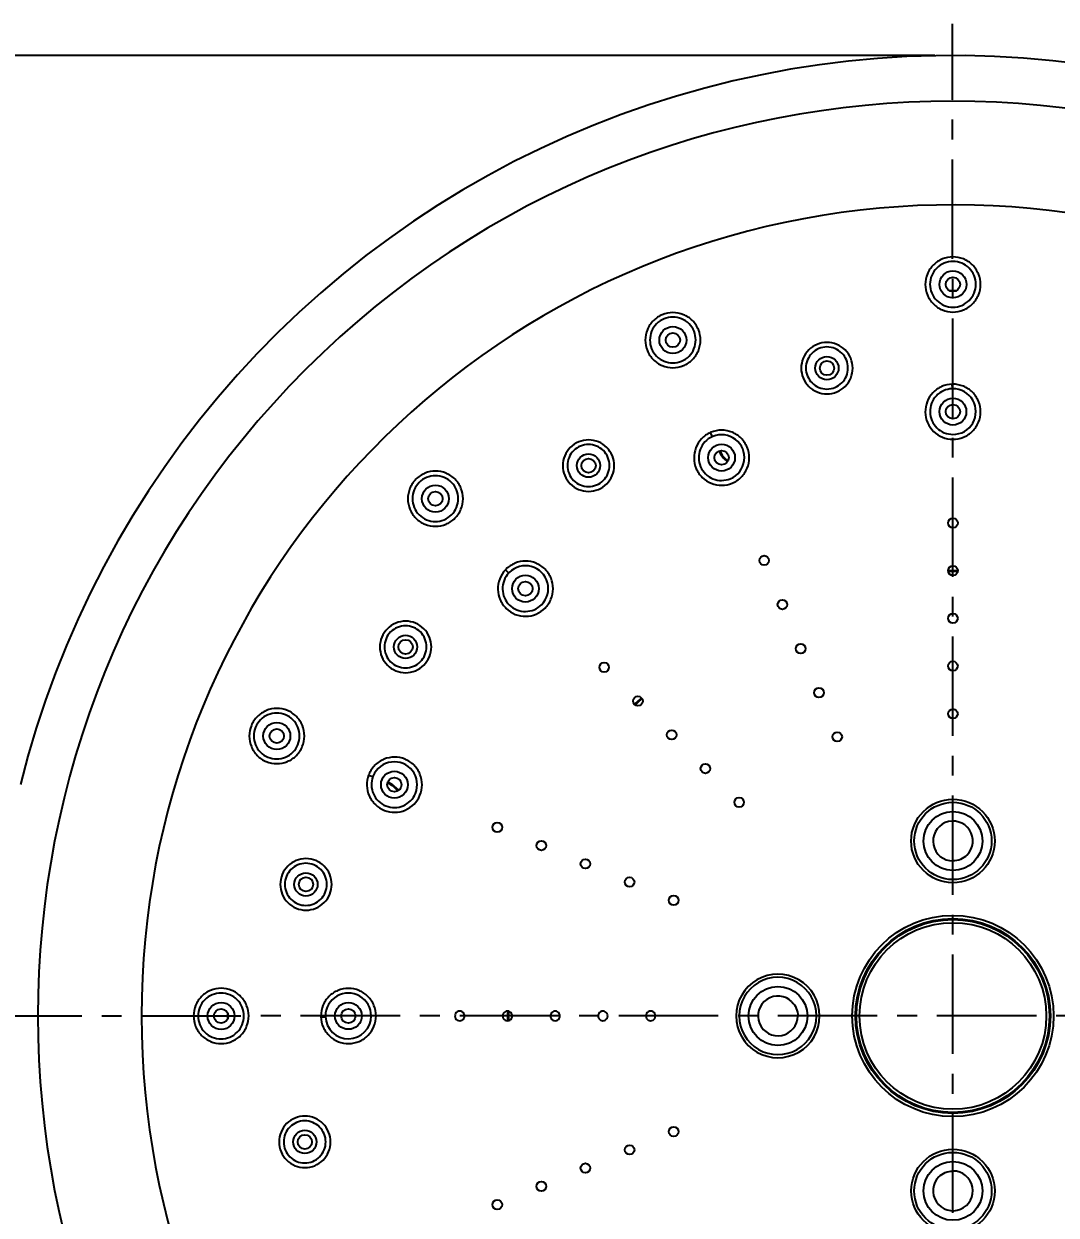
# Model space of a CAD drawing. Extents: x 2081 to 2501, y -23 to 274.
# Drawn here: x 2150.8 to 2215.7, y 57.8 to 132.7 of the extents above; entities that cross this region are included whole.
import ezdxf

# ---------------------------------------------------------------- set-up
doc = ezdxf.new("R2010")
doc.units = 0
doc.header["$LTSCALE"] = 10
doc.header["$MEASUREMENT"] = 0
doc.linetypes.add('CENTER', pattern=[2, 1.25, -0.25, 0.25, -0.25])
doc.layers.get('0').update_dxf_attribs({"color": 2, "linetype": 'CONTINUOUS'})
doc.layers.get('Defpoints').update_dxf_attribs({"linetype": 'CONTINUOUS'})
for name, color, linetype in [('AXES', 7, 'CONTINUOUS'), ('CENTER', 1, 'CENTER'), ('D', 2, 'CONTINUOUS'), ('LAYER_01', 7, 'CONTINUOUS')]:
    doc.layers.add(name, color=color, linetype=linetype)
doc.styles.add('GHS', font='ROMANS.shx', dxfattribs={"bigfont": 'GHS.shx'})
doc.dimstyles.new('STANDARD$0', dxfattribs={"dimscale": 0, "dimtxt": 3.5, "dimasz": 3, "dimexe": 2, "dimexo": 1, "dimgap": 1, "dimtad": 3, "dimtoh": 1, "dimdec": 4, "dimdsep": 46, "dimtxsty": 'GHS', "dimcen": 2.5, "dimclrd": 256, "dimclre": 256, "dimclrt": 256, "dimadec": 0, "dimazin": 0, "dimtfac": 0.6, "dimtdec": 4, "dimtix": 1, "dimtmove": 2, "dimatfit": 3, "dimfxl": 0, "dimtolj": 1, "dimarcsym": 0})

# ---------------------------------------------------------------- blocks, each defined once
blk = doc.blocks.new('HEAD BUTTOM')
at = {"color": 7, "linetype": 'Continuous'}
for p, q in [((1997.935, -200.793), (1997.527, -200.793)), ((1952.131, -246.189), (1952.131, -246.598))]:
    blk.add_line(p, q, dxfattribs=at)
blk.add_lwpolyline([(2005.832, -186.545), (2004.006, -186.326), (2002.175, -186.163), (2000.34, -186.056), (1998.504, -186.004), (1996.667, -186.009), (1994.831, -186.068), (1992.997, -186.184), (1991.168, -186.356), (1989.344, -186.584), (1987.527, -186.867), (1985.72, -187.206), (1983.922, -187.6), (1982.137, -188.048), (1980.365, -188.55), (1978.61, -189.106), (1976.871, -189.715), (1975.153, -190.378), (1973.456, -191.092), (1971.783, -191.857), (1970.134, -192.673), (1968.512, -193.538), (1966.918, -194.452), (1965.352, -195.413), (1963.815, -196.422), (1962.31, -197.477), (1960.836, -198.578), (1959.396, -199.724), (1957.992, -200.915), (1956.624, -202.148), (1955.294, -203.422), (1954.004, -204.736), (1952.754, -206.088), (1951.547, -207.477), (1950.383, -208.902), (1949.263, -210.361), (1948.188, -211.853), (1947.16, -213.377), (1946.179, -214.931), (1945.246, -216.513), (1944.362, -218.123), (1943.527, -219.759), (1942.742, -221.421), (1942.007, -223.107), (1941.323, -224.815), (1940.691, -226.545), (1940.112, -228.294), (1939.587, -230.06), (1939.116, -231.842)], dxfattribs=at)
for radius in [6.065, 5.866]:
    blk.add_circle((1997.731, -246.393), radius, dxfattribs=at)
for centre, radius, start, end in [((1984.432, -210.317), 1.5, 201.39032, 234.50255), ((1984.432, -210.317), 1.448, 201.57319, 234.33685), ((1961.654, -233.094), 1.448, 35.6675, 68.42746), ((1961.654, -233.094), 1.5, 35.49573, 68.61)]:
    blk.add_arc(centre, radius, start, end, dxfattribs=at)
at = {"layer": 'AXES', "color": 7, "linetype": 'Continuous'}
for centre, radius, start, end in [((1997.731, -220.893), 2.5, 83.07443, 96.91985), ((1997.731, -220.893), 2.448, 83.13543, 96.86617), ((1979.7, -228.362), 2.5, 128.07442, 141.91985), ((1979.7, -228.362), 2.448, 128.13543, 141.86616), ((1972.231, -246.393), 2.5, 173.0772, 186.92266), ((1972.231, -246.393), 2.448, 173.13463, 186.86509)]:
    blk.add_arc(centre, radius, start, end, dxfattribs=at)
at = {"layer": 'CENTER', "ltscale": 0.5}
for p, q in [((1997.739, -308.781), (1997.712, -184.006)), ((2192.979, -246.368), (1935.336, -246.398))]:
    blk.add_line(p, q, dxfattribs=at)
at = {"layer": 'LAYER_01', "color": 7, "linetype": 'Continuous'}
for p, q in [((1997.673, -206.667), (1997.683, -206.954)), ((1982.474, -209.713), (1982.594, -209.974)), ((1969.599, -218.344), (1969.809, -218.54)), ((1961.006, -231.245), (1961.275, -231.345)), ((1958.004, -246.451), (1958.292, -246.441))]:
    blk.add_line(p, q, dxfattribs=at)
for centre, radius in [((1997.731, -200.393), 0.848), ((1997.731, -200.393), 0.45), ((1980.128, -203.895), 0.848), ((1980.128, -203.895), 0.45), ((1989.813, -205.656), 0.731), ((1989.813, -205.656), 0.45), ((1997.731, -208.393), 0.841), ((1997.731, -208.393), 0.45), ((1983.189, -211.286), 0.841), ((1974.826, -211.787), 0.731), ((1983.189, -211.286), 0.45), ((1974.826, -211.787), 0.45), ((1965.204, -213.866), 0.848), ((1965.204, -213.866), 0.45), ((1997.732, -215.392), 0.302), ((1985.868, -217.751), 0.302), ((1970.861, -219.523), 0.841), ((1997.732, -218.392), 0.302), ((1970.861, -219.523), 0.45), ((1987.016, -220.523), 0.302), ((1997.731, -221.392), 0.301), ((1963.326, -223.187), 0.731), ((1963.326, -223.187), 0.45), ((1988.164, -223.295), 0.301), ((1975.81, -224.472), 0.302), ((1997.731, -224.392), 0.301), ((1989.312, -226.067), 0.301), ((1977.931, -226.593), 0.302), ((1997.731, -227.392), 0.301), ((1955.233, -228.79), 0.848), ((1955.233, -228.79), 0.45), ((1980.053, -228.715), 0.301), ((1990.46, -228.839), 0.301), ((1982.174, -230.836), 0.301), ((1962.624, -231.851), 0.841), ((1962.624, -231.851), 0.45), ((1984.295, -232.958), 0.301), ((1997.731, -235.391), 2.626), ((1997.731, -235.389), 2.429), ((1997.731, -235.393), 1.85), ((1969.09, -234.529), 0.302), ((1971.861, -235.677), 0.302), ((1974.633, -236.826), 0.301), ((1957.064, -238.12), 0.731), ((1957.064, -238.12), 0.45), ((1977.405, -237.974), 0.301), ((1980.176, -239.122), 0.301), ((1997.731, -246.393), 6.326), ((1997.731, -246.393), 6.125), ((1997.731, -246.393), 6.102), ((1986.731, -246.393), 1.85), ((1951.731, -246.393), 0.848), ((1959.731, -246.393), 0.841), ((1951.731, -246.393), 0.45), ((1959.731, -246.393), 0.45), ((1956.994, -254.312), 0.731), ((1956.994, -254.312), 0.45), ((1980.176, -253.665), 0.301), ((1977.405, -254.813), 0.301), ((1997.732, -257.396), 2.626), ((1997.731, -257.398), 2.429), ((1974.633, -255.961), 0.301), ((1997.731, -257.393), 1.85), ((1971.861, -257.109), 0.302), ((1969.089, -258.257), 0.302)]:
    blk.add_circle(centre, radius, dxfattribs=at)
for centre, radius, start, end in [((1997.731, -246.393), 57.518, 45.01704, 314.98296), ((1997.731, -246.393), 51, 13.11656, 346.88344), ((1997.731, -208.393), 1.44, 90, 91.83352), ((1997.733, -208.389), 1.436, 269.92979, 90.07021), ((1983.189, -211.286), 1.44, 112.5, 114.36996), ((1983.189, -211.281), 1.436, 292.42979, 112.57021), ((1970.861, -219.523), 1.44, 135, 136.86973), ((1970.859, -219.519), 1.436, 314.92979, 135.07021), ((1962.62, -231.848), 1.436, 337.42979, 157.57021), ((1962.624, -231.851), 1.44, 157.5, 159.37166), ((1997.732, -235.393), 1.25, 315, 269.97908), ((1986.728, -246.393), 2.626, 359.99411, 180.00589), ((1986.727, -246.393), 2.429, 359.99439, 180.00561), ((1959.727, -246.392), 1.436, 359.92979, 180.07021), ((1986.731, -246.393), 1.25, 45, 359.97908), ((1959.731, -246.393), 1.44, 180, 181.89433), ((1959.727, -246.395), 1.436, 181.82879, 0.07141), ((1966.73, -246.393), 0.302, 359.92457, 180.07542), ((1966.73, -246.394), 0.302, 179.92457, 0.07543), ((1969.73, -246.393), 0.302, 359.94719, 180.05281), ((1969.73, -246.394), 0.302, 179.94718, 0.05282), ((1972.73, -246.393), 0.301, 359.96716, 180.03284), ((1972.73, -246.394), 0.301, 179.96707, 0.03293), ((1975.73, -246.393), 0.301, 359.98416, 180.01584), ((1975.73, -246.393), 0.301, 179.98416, 0.01584), ((1978.73, -246.393), 0.301, 359.99844, 180.00156), ((1978.73, -246.393), 0.301, 179.99844, 0.00156), ((1986.728, -246.394), 2.626, 179.99431, 0.00569), ((1986.727, -246.394), 2.429, 179.99459, 0.00541), ((1997.731, -257.393), 1.25, 135, 89.97908)]:
    blk.add_arc(centre, radius, start, end, dxfattribs=at)
for points, knots in [([(1997.731, -198.662), (1997.505, -198.662), (1997.049, -198.752), (1996.471, -199.137), (1996.084, -199.715), (1995.948, -200.396), (1996.084, -201.077), (1996.471, -201.654), (1997.049, -202.039), (1997.505, -202.129), (1997.731, -202.129)], [0, 0, 0, 0, 0.125078, 0.250106, 0.375078, 0.500009, 0.624934, 0.749892, 0.87491, 1, 1, 1, 1]), ([(1997.731, -198.947), (1997.544, -198.947), (1997.165, -199.021), (1996.686, -199.341), (1996.365, -199.82), (1996.252, -200.385), (1996.365, -200.95), (1996.686, -201.429), (1997.165, -201.749), (1997.544, -201.824), (1997.731, -201.824)], [0, 0, 0, 0, 0.125053, 0.250071, 0.375052, 0.500007, 0.624955, 0.749924, 0.874933, 1, 1, 1, 1]), ([(1997.731, -202.129), (1997.957, -202.129), (1998.414, -202.039), (1998.991, -201.654), (1999.378, -201.077), (1999.514, -200.396), (1999.378, -199.715), (1998.991, -199.138), (1998.414, -198.752), (1997.957, -198.662), (1997.731, -198.662)], [0, 0, 0, 0, 0.125059, 0.250072, 0.375031, 0.499958, 0.624889, 0.74986, 0.874893, 1, 1, 1, 1]), ([(1997.731, -201.824), (1997.919, -201.824), (1998.297, -201.749), (1998.776, -201.429), (1999.097, -200.951), (1999.21, -200.385), (1999.097, -199.82), (1998.776, -199.341), (1998.297, -199.021), (1997.919, -198.947), (1997.731, -198.947)], [0, 0, 0, 0, 0.125036, 0.250039, 0.375009, 0.49996, 0.624915, 0.749895, 0.874918, 1, 1, 1, 1]), ([(1980.792, -205.499), (1981.001, -205.412), (1981.388, -205.154), (1981.774, -204.577), (1981.911, -203.896), (1981.776, -203.215), (1981.39, -202.638), (1980.811, -202.253), (1980.13, -202.118), (1979.674, -202.209), (1979.465, -202.295)], [0, 0, 0, 0, 0.12506, 0.250072, 0.375031, 0.499957, 0.624887, 0.749858, 0.874892, 1, 1, 1, 1]), ([(1979.465, -202.295), (1979.257, -202.382), (1978.869, -202.64), (1978.483, -203.217), (1978.346, -203.898), (1978.482, -204.579), (1978.868, -205.157), (1979.446, -205.542), (1980.127, -205.676), (1980.583, -205.585), (1980.792, -205.499)], [0, 0, 0, 0, 0.125078, 0.250106, 0.375078, 0.500008, 0.624932, 0.74989, 0.874909, 1, 1, 1, 1]), ([(1979.574, -202.558), (1979.401, -202.63), (1979.08, -202.844), (1978.76, -203.323), (1978.646, -203.888), (1978.758, -204.453), (1979.079, -204.932), (1979.559, -205.252), (1980.124, -205.364), (1980.502, -205.288), (1980.675, -205.216)], [0, 0, 0, 0, 0.125053, 0.25007, 0.375052, 0.500006, 0.624954, 0.749923, 0.874932, 1, 1, 1, 1]), ([(1980.675, -205.216), (1980.848, -205.145), (1981.169, -204.931), (1981.49, -204.452), (1981.603, -203.887), (1981.491, -203.322), (1981.171, -202.842), (1980.691, -202.523), (1980.126, -202.411), (1979.747, -202.487), (1979.574, -202.558)], [0, 0, 0, 0, 0.125037, 0.250039, 0.375009, 0.49996, 0.624914, 0.749894, 0.874917, 1, 1, 1, 1]), ([(1989.192, -204.164), (1988.998, -204.245), (1988.637, -204.486), (1988.278, -205.024), (1988.151, -205.659), (1988.277, -206.293), (1988.637, -206.831), (1989.176, -207.191), (1989.81, -207.318), (1990.235, -207.233), (1990.43, -207.153)], [0, 0, 0, 0, 0.12506, 0.250063, 0.375029, 0.499972, 0.624923, 0.749912, 0.874945, 1, 1, 1, 1]), ([(1989.304, -204.427), (1989.145, -204.493), (1988.85, -204.69), (1988.556, -205.13), (1988.453, -205.649), (1988.556, -206.168), (1988.85, -206.608), (1989.291, -206.902), (1989.809, -207.006), (1990.157, -206.937), (1990.316, -206.871)], [0, 0, 0, 0, 0.125045, 0.250048, 0.375028, 0.49999, 0.624955, 0.749945, 0.874965, 1, 1, 1, 1]), ([(1990.43, -207.153), (1990.625, -207.073), (1990.987, -206.833), (1991.348, -206.295), (1991.476, -205.659), (1991.349, -205.023), (1990.989, -204.484), (1990.449, -204.124), (1989.813, -203.998), (1989.387, -204.084), (1989.192, -204.164)], [0, 0, 0, 0, 0.125035, 0.250018, 0.374971, 0.499914, 0.624875, 0.749881, 0.874928, 1, 1, 1, 1]), ([(1990.316, -206.871), (1990.475, -206.805), (1990.771, -206.609), (1991.066, -206.169), (1991.17, -205.649), (1991.067, -205.129), (1990.772, -204.689), (1990.331, -204.395), (1989.811, -204.291), (1989.463, -204.361), (1989.304, -204.427)], [0, 0, 0, 0, 0.125022, 0.250006, 0.374973, 0.499936, 0.624911, 0.749917, 0.874949, 1, 1, 1, 1]), ([(1997.675, -206.666), (1997.451, -206.674), (1997.003, -206.777), (1996.443, -207.173), (1996.073, -207.752), (1995.951, -208.428), (1996.095, -209.099), (1996.483, -209.666), (1997.056, -210.044), (1997.508, -210.132), (1997.731, -210.132)], [0, 0, 0, 0, 0.125059, 0.250077, 0.375059, 0.500013, 0.62496, 0.749927, 0.874936, 1, 1, 1, 1]), ([(1997.731, -210.132), (1997.957, -210.132), (1998.413, -210.042), (1998.99, -209.657), (1999.377, -209.08), (1999.512, -208.399), (1999.377, -207.718), (1998.99, -207.141), (1998.413, -206.756), (1997.957, -206.666), (1997.731, -206.666)], [0, 0, 0, 0, 0.125034, 0.250035, 0.375004, 0.499954, 0.624908, 0.74989, 0.874915, 1, 1, 1, 1]), ([(1997.685, -206.954), (1997.5, -206.96), (1997.129, -207.045), (1996.664, -207.373), (1996.358, -207.853), (1996.257, -208.413), (1996.376, -208.969), (1996.697, -209.439), (1997.172, -209.752), (1997.546, -209.825), (1997.731, -209.825)], [0, 0, 0, 0, 0.125041, 0.250053, 0.375042, 0.500012, 0.624976, 0.74995, 0.874952, 1, 1, 1, 1]), ([(1982.475, -209.712), (1982.272, -209.805), (1981.897, -210.071), (1981.531, -210.652), (1981.412, -211.328), (1981.558, -211.999), (1981.948, -212.565), (1982.524, -212.939), (1983.197, -213.069), (1983.648, -212.978), (1983.855, -212.892)], [0, 0, 0, 0, 0.125058, 0.250076, 0.375057, 0.500012, 0.624959, 0.749927, 0.874935, 1, 1, 1, 1]), ([(1983.855, -212.892), (1984.063, -212.806), (1984.45, -212.548), (1984.836, -211.971), (1984.972, -211.291), (1984.837, -210.61), (1984.451, -210.032), (1983.873, -209.647), (1983.193, -209.512), (1982.737, -209.603), (1982.528, -209.69)], [0, 0, 0, 0, 0.125034, 0.250035, 0.375003, 0.499953, 0.624907, 0.749889, 0.874914, 1, 1, 1, 1]), ([(1975.969, -212.934), (1976.119, -212.785), (1976.361, -212.425), (1976.488, -211.79), (1976.363, -211.153), (1976.003, -210.614), (1975.464, -210.254), (1974.827, -210.129), (1974.192, -210.255), (1973.831, -210.498), (1973.682, -210.647)], [0, 0, 0, 0, 0.125035, 0.250018, 0.374971, 0.499914, 0.624875, 0.749881, 0.874928, 1, 1, 1, 1]), ([(1975.756, -212.717), (1975.878, -212.596), (1976.076, -212.301), (1976.18, -211.782), (1976.077, -211.261), (1975.783, -210.821), (1975.342, -210.526), (1974.822, -210.424), (1974.302, -210.527), (1974.007, -210.725), (1973.886, -210.847)], [0, 0, 0, 0, 0.125022, 0.250006, 0.374973, 0.499936, 0.624911, 0.749917, 0.874949, 1, 1, 1, 1]), ([(1982.595, -209.974), (1982.426, -210.05), (1982.116, -210.271), (1981.813, -210.752), (1981.714, -211.312), (1981.835, -211.868), (1982.158, -212.337), (1982.634, -212.648), (1983.193, -212.755), (1983.566, -212.679), (1983.737, -212.609)], [0, 0, 0, 0, 0.12504, 0.250052, 0.375041, 0.500012, 0.624975, 0.749949, 0.874951, 1, 1, 1, 1]), ([(1973.682, -210.647), (1973.533, -210.796), (1973.292, -211.156), (1973.166, -211.79), (1973.291, -212.426), (1973.651, -212.964), (1974.19, -213.323), (1974.825, -213.449), (1975.459, -213.323), (1975.82, -213.083), (1975.969, -212.934)], [0, 0, 0, 0, 0.12506, 0.250063, 0.375029, 0.499971, 0.624923, 0.749912, 0.874945, 1, 1, 1, 1]), ([(1973.886, -210.847), (1973.764, -210.969), (1973.567, -211.263), (1973.464, -211.782), (1973.567, -212.301), (1973.861, -212.741), (1974.301, -213.035), (1974.82, -213.138), (1975.339, -213.035), (1975.634, -212.839), (1975.756, -212.717)], [0, 0, 0, 0, 0.125045, 0.250048, 0.375027, 0.499989, 0.624955, 0.749945, 0.874965, 1, 1, 1, 1]), ([(1963.98, -212.642), (1963.82, -212.802), (1963.561, -213.189), (1963.425, -213.869), (1963.56, -214.551), (1963.945, -215.129), (1964.523, -215.514), (1965.205, -215.649), (1965.885, -215.513), (1966.272, -215.254), (1966.432, -215.094)], [0, 0, 0, 0, 0.125078, 0.250106, 0.375078, 0.500008, 0.624932, 0.74989, 0.874909, 1, 1, 1, 1]), ([(1966.432, -215.094), (1966.591, -214.934), (1966.85, -214.548), (1966.986, -213.867), (1966.852, -213.185), (1966.467, -212.608), (1965.889, -212.222), (1965.207, -212.087), (1964.527, -212.223), (1964.14, -212.483), (1963.98, -212.642)], [0, 0, 0, 0, 0.12506, 0.250072, 0.375031, 0.499957, 0.624887, 0.749858, 0.874892, 1, 1, 1, 1]), ([(1966.216, -214.878), (1966.348, -214.745), (1966.563, -214.425), (1966.676, -213.86), (1966.564, -213.294), (1966.244, -212.815), (1965.765, -212.495), (1965.199, -212.383), (1964.635, -212.496), (1964.314, -212.711), (1964.181, -212.843)], [0, 0, 0, 0, 0.125037, 0.250039, 0.375009, 0.49996, 0.624914, 0.749894, 0.874917, 1, 1, 1, 1]), ([(1964.181, -212.843), (1964.049, -212.976), (1963.834, -213.297), (1963.721, -213.861), (1963.833, -214.427), (1964.153, -214.906), (1964.632, -215.226), (1965.198, -215.338), (1965.763, -215.225), (1966.083, -215.01), (1966.216, -214.878)], [0, 0, 0, 0, 0.125053, 0.25007, 0.375052, 0.500006, 0.624954, 0.749923, 0.874932, 1, 1, 1, 1]), ([(1972.091, -220.753), (1972.25, -220.593), (1972.509, -220.207), (1972.645, -219.527), (1972.51, -218.845), (1972.125, -218.268), (1971.547, -217.882), (1970.866, -217.748), (1970.186, -217.883), (1969.799, -218.142), (1969.639, -218.302)], [0, 0, 0, 0, 0.125034, 0.250035, 0.375003, 0.499953, 0.624907, 0.749889, 0.874914, 1, 1, 1, 1]), ([(1969.599, -218.343), (1969.447, -218.506), (1969.203, -218.896), (1969.087, -219.572), (1969.235, -220.243), (1969.627, -220.807), (1970.204, -221.18), (1970.879, -221.306), (1971.551, -221.167), (1971.933, -220.911), (1972.091, -220.753)], [0, 0, 0, 0, 0.125058, 0.250076, 0.375057, 0.500012, 0.624959, 0.749927, 0.874935, 1, 1, 1, 1]), ([(1969.81, -218.539), (1969.684, -218.674), (1969.481, -218.996), (1969.385, -219.557), (1969.508, -220.113), (1969.833, -220.58), (1970.31, -220.889), (1970.87, -220.994), (1971.426, -220.879), (1971.743, -220.666), (1971.873, -220.536)], [0, 0, 0, 0, 0.12504, 0.250052, 0.375041, 0.500012, 0.624975, 0.749949, 0.874951, 1, 1, 1, 1]), ([(1964.821, -223.809), (1964.902, -223.614), (1964.989, -223.189), (1964.863, -222.553), (1964.504, -222.013), (1963.965, -221.653), (1963.329, -221.526), (1962.693, -221.654), (1962.154, -222.015), (1961.913, -222.376), (1961.833, -222.571)], [0, 0, 0, 0, 0.125035, 0.250018, 0.374971, 0.499914, 0.624875, 0.749881, 0.874928, 1, 1, 1, 1]), ([(1964.541, -223.69), (1964.608, -223.531), (1964.678, -223.183), (1964.575, -222.664), (1964.281, -222.222), (1963.841, -221.928), (1963.321, -221.824), (1962.801, -221.929), (1962.36, -222.223), (1962.164, -222.519), (1962.098, -222.678)], [0, 0, 0, 0, 0.125022, 0.250006, 0.374973, 0.499936, 0.624911, 0.749917, 0.874949, 1, 1, 1, 1]), ([(1961.833, -222.571), (1961.752, -222.766), (1961.667, -223.191), (1961.794, -223.825), (1962.153, -224.364), (1962.691, -224.723), (1963.326, -224.85), (1963.961, -224.723), (1964.499, -224.364), (1964.74, -224.003), (1964.821, -223.809)], [0, 0, 0, 0, 0.12506, 0.250063, 0.375029, 0.499971, 0.624923, 0.749912, 0.874945, 1, 1, 1, 1]), ([(1962.098, -222.678), (1962.032, -222.837), (1961.962, -223.185), (1962.066, -223.703), (1962.36, -224.144), (1962.8, -224.438), (1963.319, -224.541), (1963.838, -224.437), (1964.278, -224.144), (1964.475, -223.849), (1964.541, -223.69)], [0, 0, 0, 0, 0.125045, 0.250048, 0.375027, 0.499989, 0.624955, 0.749945, 0.874965, 1, 1, 1, 1]), ([(1956.836, -229.454), (1956.923, -229.246), (1957.014, -228.789), (1956.879, -228.108), (1956.495, -227.53), (1955.917, -227.144), (1955.236, -227.009), (1954.555, -227.145), (1953.978, -227.531), (1953.72, -227.919), (1953.633, -228.127)], [0, 0, 0, 0, 0.12506, 0.250072, 0.375031, 0.499957, 0.624887, 0.749858, 0.874892, 1, 1, 1, 1]), ([(1956.554, -229.337), (1956.626, -229.164), (1956.702, -228.786), (1956.59, -228.221), (1956.27, -227.741), (1955.791, -227.421), (1955.226, -227.308), (1954.661, -227.422), (1954.182, -227.742), (1953.968, -228.063), (1953.896, -228.236)], [0, 0, 0, 0, 0.125037, 0.250039, 0.375009, 0.49996, 0.624914, 0.749894, 0.874917, 1, 1, 1, 1]), ([(1953.633, -228.127), (1953.547, -228.336), (1953.455, -228.792), (1953.59, -229.473), (1953.975, -230.052), (1954.553, -230.438), (1955.234, -230.573), (1955.915, -230.436), (1956.492, -230.05), (1956.75, -229.663), (1956.836, -229.454)], [0, 0, 0, 0, 0.125078, 0.250106, 0.375078, 0.500008, 0.624932, 0.74989, 0.874909, 1, 1, 1, 1]), ([(1953.896, -228.236), (1953.824, -228.409), (1953.749, -228.788), (1953.861, -229.353), (1954.18, -229.833), (1954.659, -230.153), (1955.225, -230.265), (1955.79, -230.152), (1956.268, -229.832), (1956.483, -229.51), (1956.554, -229.337)], [0, 0, 0, 0, 0.125053, 0.25007, 0.375052, 0.500006, 0.624954, 0.749923, 0.874932, 1, 1, 1, 1]), ([(1964.23, -232.517), (1964.316, -232.308), (1964.408, -231.852), (1964.273, -231.172), (1963.888, -230.594), (1963.311, -230.208), (1962.63, -230.073), (1961.949, -230.209), (1961.372, -230.595), (1961.114, -230.982), (1961.028, -231.19)], [0, 0, 0, 0, 0.125034, 0.250035, 0.375003, 0.499953, 0.624907, 0.749889, 0.874914, 1, 1, 1, 1]), ([(1961.006, -231.244), (1960.928, -231.453), (1960.852, -231.906), (1961.003, -232.575), (1961.397, -233.138), (1961.975, -233.509), (1962.65, -233.633), (1963.322, -233.491), (1963.89, -233.106), (1964.145, -232.723), (1964.23, -232.517)], [0, 0, 0, 0, 0.125058, 0.250076, 0.375057, 0.500012, 0.624959, 0.749927, 0.874935, 1, 1, 1, 1]), ([(1961.276, -231.344), (1961.211, -231.517), (1961.147, -231.893), (1961.273, -232.447), (1961.599, -232.914), (1962.078, -233.221), (1962.637, -233.324), (1963.194, -233.207), (1963.665, -232.888), (1963.876, -232.57), (1963.946, -232.399)], [0, 0, 0, 0, 0.12504, 0.250052, 0.375041, 0.500012, 0.624975, 0.749949, 0.874951, 1, 1, 1, 1]), ([(1958.684, -238.122), (1958.684, -237.911), (1958.601, -237.485), (1958.242, -236.946), (1957.703, -236.584), (1957.067, -236.458), (1956.431, -236.585), (1955.893, -236.946), (1955.533, -237.485), (1955.449, -237.911), (1955.449, -238.122)], [0, 0, 0, 0, 0.125036, 0.250019, 0.374972, 0.499915, 0.624877, 0.749883, 0.874928, 1, 1, 1, 1]), ([(1998.615, -236.277), (1998.5, -236.392), (1998.221, -236.576), (1997.894, -236.643), (1997.731, -236.643)], [0, 0, 0, 0, 0.5, 1, 1, 1, 1]), ([(1958.38, -238.12), (1958.38, -237.947), (1958.312, -237.599), (1958.018, -237.158), (1957.578, -236.863), (1957.058, -236.759), (1956.538, -236.863), (1956.097, -237.158), (1955.803, -237.599), (1955.735, -237.947), (1955.735, -238.12)], [0, 0, 0, 0, 0.125023, 0.250007, 0.374975, 0.499938, 0.624914, 0.749918, 0.874949, 1, 1, 1, 1]), ([(1955.449, -238.122), (1955.449, -238.333), (1955.533, -238.758), (1955.893, -239.296), (1956.431, -239.656), (1957.066, -239.782), (1957.701, -239.656), (1958.239, -239.296), (1958.599, -238.758), (1958.683, -238.333), (1958.684, -238.122)], [0, 0, 0, 0, 0.12506, 0.250063, 0.375029, 0.499971, 0.624923, 0.749913, 0.874945, 1, 1, 1, 1]), ([(1955.735, -238.12), (1955.735, -238.292), (1955.804, -238.639), (1956.098, -239.079), (1956.538, -239.374), (1957.057, -239.477), (1957.576, -239.373), (1958.016, -239.079), (1958.31, -238.639), (1958.379, -238.292), (1958.38, -238.12)], [0, 0, 0, 0, 0.125045, 0.250048, 0.375027, 0.499989, 0.624955, 0.749945, 0.874965, 1, 1, 1, 1]), ([(1953.467, -246.393), (1953.467, -246.168), (1953.377, -245.711), (1952.992, -245.134), (1952.415, -244.746), (1951.734, -244.611), (1951.052, -244.746), (1950.475, -245.133), (1950.09, -245.711), (1950, -246.168), (1950, -246.393)], [0, 0, 0, 0, 0.125064, 0.250077, 0.375041, 0.499973, 0.624908, 0.749886, 0.874919, 1, 1, 1, 1]), ([(1953.162, -246.393), (1953.162, -246.206), (1953.087, -245.827), (1952.767, -245.348), (1952.288, -245.027), (1951.723, -244.915), (1951.158, -245.027), (1950.679, -245.348), (1950.359, -245.827), (1950.284, -246.206), (1950.284, -246.393)], [0, 0, 0, 0, 0.125041, 0.250045, 0.375019, 0.499975, 0.624934, 0.749921, 0.874944, 1, 1, 1, 1]), ([(1961.47, -246.393), (1961.47, -246.168), (1961.38, -245.712), (1960.995, -245.135), (1960.418, -244.748), (1959.737, -244.612), (1959.056, -244.748), (1958.479, -245.134), (1958.094, -245.711), (1958.003, -246.168), (1958.003, -246.393)], [0, 0, 0, 0, 0.125037, 0.250038, 0.37501, 0.499965, 0.624924, 0.749911, 0.874937, 1, 1, 1, 1]), ([(1987.615, -245.509), (1987.73, -245.624), (1987.914, -245.904), (1987.981, -246.231), (1987.981, -246.393)], [0, 0, 0, 0, 0.5, 1, 1, 1, 1]), ([(1950, -246.393), (1950, -246.619), (1950.09, -247.076), (1950.475, -247.653), (1951.052, -248.04), (1951.734, -248.176), (1952.415, -248.04), (1952.992, -247.653), (1953.377, -247.076), (1953.467, -246.619), (1953.467, -246.393)], [0, 0, 0, 0, 0.125085, 0.250116, 0.375095, 0.50003, 0.624958, 0.74992, 0.874936, 1, 1, 1, 1]), ([(1950.284, -246.393), (1950.284, -246.581), (1950.359, -246.959), (1950.679, -247.439), (1951.158, -247.76), (1951.723, -247.872), (1952.288, -247.759), (1952.767, -247.438), (1953.087, -246.959), (1953.162, -246.581), (1953.162, -246.393)], [0, 0, 0, 0, 0.12506, 0.25008, 0.375068, 0.500027, 0.62498, 0.749952, 0.87496, 1, 1, 1, 1]), ([(1958.004, -246.45), (1958.012, -246.673), (1958.114, -247.121), (1958.51, -247.682), (1959.09, -248.052), (1959.766, -248.173), (1960.437, -248.03), (1961.004, -247.641), (1961.382, -247.068), (1961.47, -246.617), (1961.47, -246.393)], [0, 0, 0, 0, 0.125066, 0.250086, 0.375073, 0.500031, 0.624981, 0.749951, 0.874957, 1, 1, 1, 1]), ([(1958.491, -253.695), (1958.411, -253.5), (1958.171, -253.138), (1957.632, -252.777), (1956.997, -252.649), (1956.36, -252.775), (1955.821, -253.136), (1955.462, -253.676), (1955.336, -254.312), (1955.421, -254.738), (1955.502, -254.933)], [0, 0, 0, 0, 0.125035, 0.250018, 0.374971, 0.499914, 0.624875, 0.749881, 0.874928, 1, 1, 1, 1]), ([(1958.209, -253.809), (1958.143, -253.649), (1957.947, -253.354), (1957.507, -253.059), (1956.987, -252.955), (1956.467, -253.058), (1956.026, -253.353), (1955.732, -253.794), (1955.629, -254.313), (1955.699, -254.662), (1955.765, -254.821)], [0, 0, 0, 0, 0.125022, 0.250006, 0.374973, 0.499936, 0.624911, 0.749917, 0.874949, 1, 1, 1, 1]), ([(1955.502, -254.933), (1955.583, -255.127), (1955.824, -255.488), (1956.361, -255.847), (1956.996, -255.974), (1957.631, -255.848), (1958.169, -255.488), (1958.529, -254.949), (1958.655, -254.315), (1958.571, -253.889), (1958.491, -253.695)], [0, 0, 0, 0, 0.125059, 0.250061, 0.375027, 0.499969, 0.624921, 0.749913, 0.874945, 1, 1, 1, 1]), ([(1955.765, -254.821), (1955.831, -254.98), (1956.028, -255.275), (1956.468, -255.568), (1956.987, -255.672), (1957.506, -255.569), (1957.946, -255.275), (1958.24, -254.834), (1958.343, -254.315), (1958.274, -253.968), (1958.209, -253.809)], [0, 0, 0, 0, 0.125044, 0.250046, 0.375025, 0.499987, 0.624954, 0.749946, 0.874965, 1, 1, 1, 1]), ([(1996.847, -256.509), (1996.962, -256.395), (1997.241, -256.211), (1997.569, -256.143), (1997.731, -256.143)], [0, 0, 0, 0, 0.5, 1, 1, 1, 1])]:
    blk.add_open_spline(points, degree=3, knots=knots, dxfattribs=at)
for points in [[(1997.731, -206.666), (1997.712, -206.666), (1997.694, -206.666), (1997.675, -206.666)], [(1982.528, -209.69), (1982.51, -209.697), (1982.493, -209.704), (1982.475, -209.712)], [(1969.639, -218.302), (1969.626, -218.315), (1969.613, -218.329), (1969.599, -218.343)], [(1961.028, -231.19), (1961.02, -231.208), (1961.013, -231.226), (1961.006, -231.244)], [(1958.003, -246.393), (1958.003, -246.412), (1958.004, -246.431), (1958.004, -246.45)]]:
    blk.add_open_spline(points, degree=3, dxfattribs=at)
blk = doc.blocks.new('*D2')
at = {"layer": 'D'}
for p, q in [((2208.045, 130.741), (2137.18, 130.741)), ((2139.18, 127.741), (2139.18, 12.968)), ((2207.789, 9.968), (2137.18, 9.968))]:
    blk.add_line(p, q, dxfattribs=at)
for points in [[(2138.68, 127.741), (2139.68, 127.741), (2139.18, 130.741)], [(2138.68, 12.968), (2139.68, 12.968), (2139.18, 9.968)]]:
    blk.add_solid(points, dxfattribs=at)
at = {"layer": 'Defpoints', "color": 0}
for p in [(2209.045, 130.741), (2139.18, 9.968), (2208.789, 9.968)]:
    blk.add_point(p, dxfattribs=at)
at = {"layer": 'D', "insert": (2136.43, 70.354), "char_height": 3.5, "attachment_point": 5, "rotation": 90, "style": 'GHS'}
blk.add_mtext('\\A1;%%C120', dxfattribs=at)

msp = doc.modelspace()

# ---------------------------------------------------------------- block references
at = {"layer": 'CENTER', "ltscale": 0.5}
msp.add_blockref('HEAD BUTTOM', (211.45976, 316.7478), dxfattribs=at)

# ---------------------------------------------------------------- dimensions: what is measured, and where the dimension line sits
at = {"layer": 'D'}
dim = msp.add_linear_dim(base=(2139.17982, 9.96761), p1=(2209.04495, 130.74137), p2=(2208.78876, 9.96761), angle=90, text='%%C120', dimstyle='STANDARD$0', override={"dimscale": 1, "dimcen": -0.5, "dimazin": 2, "dimatfit": 0, "dimlwd": 65535, "dimlwe": 65535}, dxfattribs=at)
dim.commit()
dim.dimension.update_dxf_attribs({"geometry": '*D2', "text_midpoint": (2136.42982, 70.35449)})

doc.saveas('drawing.dxf')
